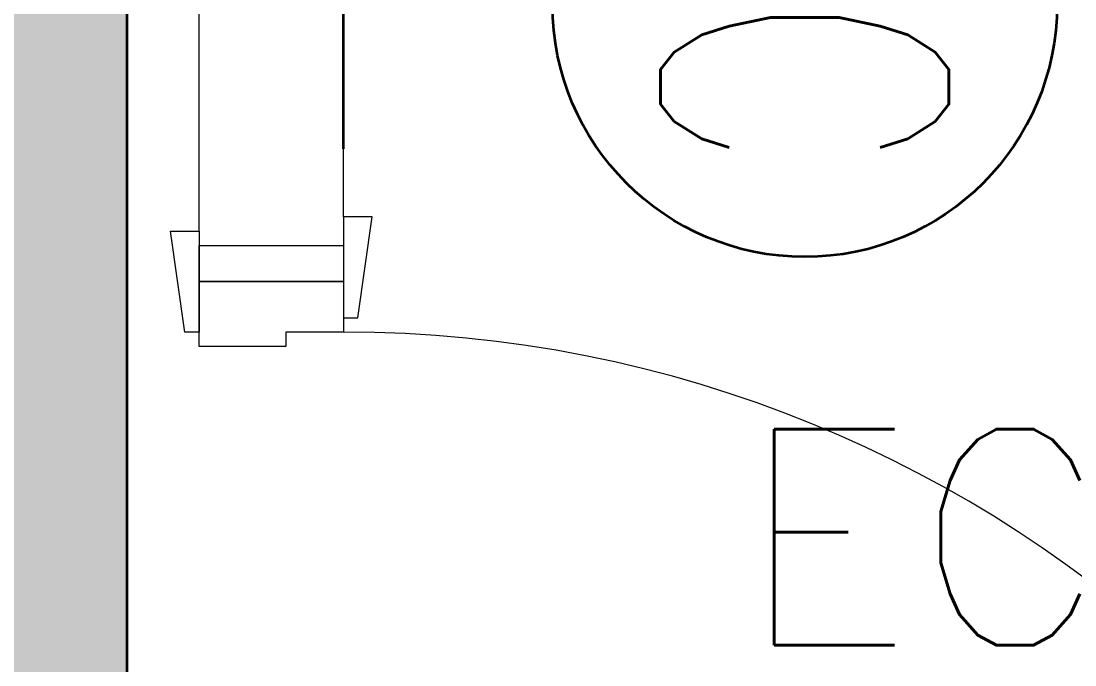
# Model space of a CAD drawing. Header units: inches. Extents: x -12418 to 242017, y -29325 to 19878.
# Drawn here: x 31226 to 31957, y -9168 to -8722 of the extents above; entities that cross this region are included whole.
import ezdxf
from ezdxf.enums import TextEntityAlignment as Align

# ---------------------------------------------------------------- set-up
doc = ezdxf.new("R2010")
doc.units = ezdxf.units.IN
doc.header["$LTSCALE"] = 25
doc.header["$MEASUREMENT"] = 0
doc.linetypes.add('DASHDOT', pattern=[25.4, 12.7, -6.35, 0, -6.35])
doc.linetypes.add('HIDDEN', pattern=[9.525, 6.35, -3.175])
doc.layers.get('0').update_dxf_attribs({"color": 8})
for name, color, linetype, lineweight in [('00-Ground Floor$0$72_EGR_BASE_TEXT', 252, 'Continuous', 5), ('00-Ground Floor$0$Walls', 251, 'Continuous', 5), ('00-Ground Floor$0$Wooden Joinery', 251, 'Continuous', 5), ('E-LITE-CLNG-CNDT', 6, 'DASHDOT', 35), ('E-POWR-CIRC-NUMB', 6, 'Continuous', 25), ('E-POWR-FLOR-CNDT', 6, 'HIDDEN', 25), ('E-POWR-WALL @ 100', 4, 'Continuous', 35), ('T-CABL-TRAY', 60, 'Continuous', 35)]:
    doc.layers.add(name, color=color, linetype=linetype, lineweight=lineweight)
doc.layers.add('E-POWR-IDEN', color=101, linetype='Continuous')
doc.styles.add('00-Ground Floor$0$SIMPLEX', font='SIMPLEX.shx', dxfattribs={"height": 150})
doc.styles.add('DC_Simplex', font='SIMPLEX.shx', dxfattribs={"width": 0.7})

# ---------------------------------------------------------------- blocks, each defined once
blk = doc.blocks.new('00-Ground Floor$0$A$C5DAD61B4')
at = {"layer": '00-Ground Floor$0$Wooden Joinery'}
for points in [[(940, 959.06), (940, 969.06), (1010, 979.06), (1010, 959.06)], [(950, 859.06), (950, 849.06), (1020, 839.06), (1020, 859.06)]]:
    blk.add_lwpolyline(points, close=True, dxfattribs=at)
for points in [[(975, 859.06), (940, 859.06), (940, 899.07), (930, 899.07), (930, 959.06), (975, 959.06), (975, 859.06)], [(975, 859.06), (975, 959.06), (1000, 959.06), (1000, 859.06), (975, 859.06)]]:
    blk.add_lwpolyline(points, dxfattribs=at)
blk.add_arc((80, 859.06), 859.99, 272.66603, 0, dxfattribs=at)
blk = doc.blocks.new('00-Ground Floor')
at = {"layer": '00-Ground Floor$0$Walls'}
for p, q in [((31349.51, -8867.43, 0), (31349.51, -6247.43, 0)), ((31449.51, -8857.43, 0), (31449.51, -7067.43, 0)), ((31349.51, -8877.43, 0), (31449.51, -8877.43, 0))]:
    blk.add_line(p, q, dxfattribs=at)
at = {"layer": '00-Ground Floor$0$Wooden Joinery', "rotation": 89.99999999999999}
blk.add_blockref('00-Ground Floor$0$A$C5DAD61B4', (32308.57, -9877.43, 0), dxfattribs=at)
at = {"layer": '00-Ground Floor$0$72_EGR_BASE_TEXT', "insert": (33435.75, -9004.66), "char_height": 150, "attachment_point": 2, "style": '00-Ground Floor$0$SIMPLEX'}
blk.add_mtext('ECHOCARDIOGRAPHY ULTRASOUND ', dxfattribs=at)
blk = doc.blocks.new('*U34')
for p, q in [((0, -1), (0, 1)), ((1.45, 0), (0, 0))]:
    blk.add_line(p, q)
blk.add_circle((3.2, 0), 1.75)
at = {"layer": 'E-POWR-CIRC-NUMB', "style": 'DC_Simplex', "width": 0.7, "flags": 8}
blk.add_attdef('CIRCUIT', (3.3635, 5.6705), '', height=2, rotation=360, dxfattribs=at)
at = {"layer": 'E-POWR-IDEN', "style": 'DC_Simplex', "width": 0.7, "flags": 8}
blk.add_attdef('TYPE', text='', height=2, rotation=270, dxfattribs=at).set_placement((3.2, 0), align=Align.MIDDLE_CENTER)
blk = doc.blocks.new('*U48')
at = {"lineweight": 0}
h = blk.add_hatch(dxfattribs=at)
h.set_pattern_fill('HEX', color=253, scale=8, angle=180, style=0)
h.set_pattern_definition([(180, (-24050.41, -3e-10), (6e-13, -43.99409), [25.4, -50.8]), (300, (-24050.41, -3e-10), (38.1, 21.997045), [25.4, -50.8]), (240, (-24075.81, -3e-10), (38.1, -21.997045), [25.4, -50.8])])
h.paths.add_polyline_path([(-10603.55, 150), (-10603.55, 0), (0, 0), (0, 150)])
at = {"color": 0}
blk.add_line((0, 150), (-10603.55, 150), dxfattribs=at)
blk = doc.blocks.new('A$C767e6835')
at = {"layer": 'T-CABL-TRAY', "linetype": 'Continuous', "rotation": 270}
blk.add_blockref('*U48', (11050, -9003.55), dxfattribs=at)

msp = doc.modelspace()

# ---------------------------------------------------------------- block references
at = {"layer": 'E-LITE-CLNG-CNDT'}
msp.add_blockref('00-Ground Floor', (0, 0), dxfattribs=at)
at = {"layer": 'E-POWR-FLOR-CNDT'}
msp.add_blockref('A$C767e6835', (20099.51, -2847.43, 0), dxfattribs=at)
at = {"layer": 'E-POWR-WALL @ 100', "xscale": 100, "yscale": 100, "zscale": 100}
msp.add_blockref('*U34', (31449.51, -8710.31, 0), dxfattribs=at).add_auto_attribs({'TYPE': 'AC'})

doc.saveas('drawing.dxf')
